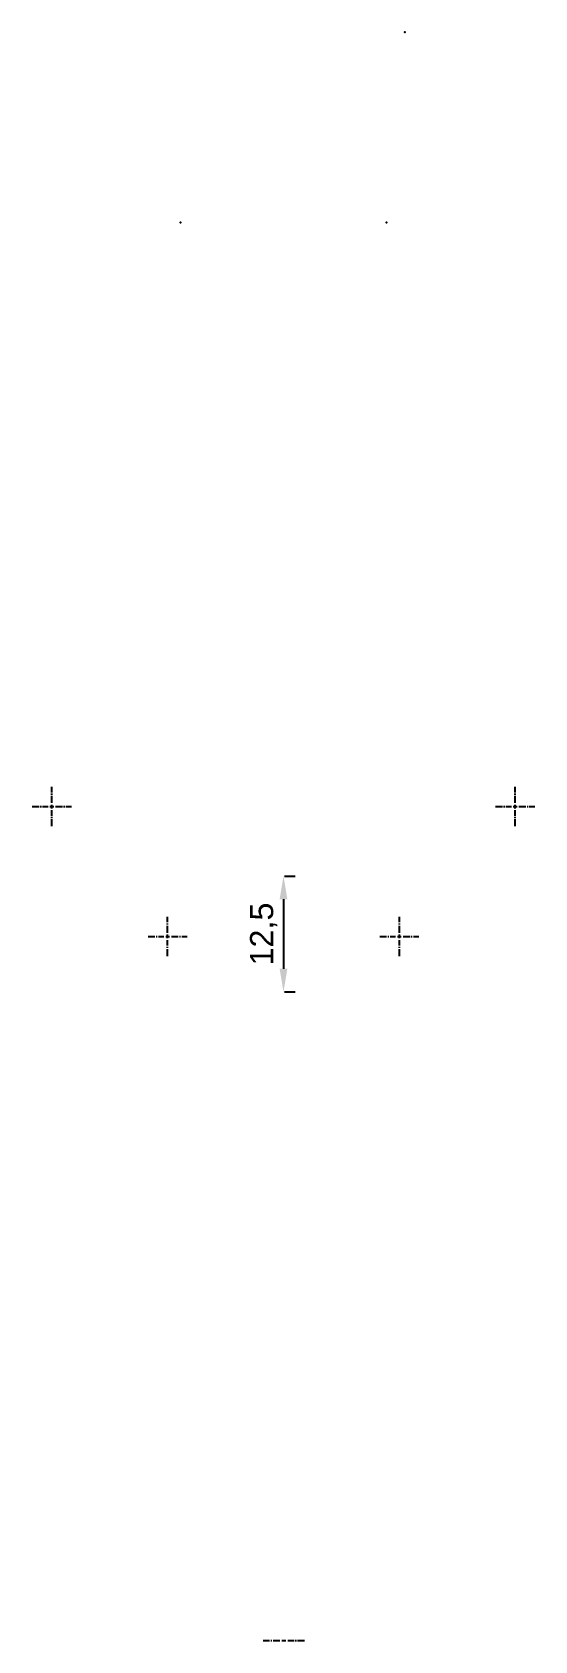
# Model space of a CAD drawing. Header units: millimetres. Extents: x -27 to 27, y -15 to 159.
import ezdxf

# ---------------------------------------------------------------- set-up
doc = ezdxf.new("R2010")
doc.units = ezdxf.units.MM
doc.linetypes.add('CENTER2', pattern=[1.125, 0.75, -0.125, 0.125, -0.125])
doc.layers.add('VPORTS', color=7, linetype='Continuous')
doc.styles.get("Standard").update_dxf_attribs({"font": 'Arial.ttf'})
doc.dimstyles.new('ISO-25', dxfattribs={"dimtxt": 2.5, "dimasz": 2.5, "dimexe": 1.25, "dimexo": 0.625, "dimtad": 1, "dimtxsty": 'Standard', "dimcen": 2.5, "dimadec": 0, "dimazin": 0, "dimtfac": 1, "dimtmove": 0, "dimatfit": 3, "dimfxl": 1, "dimarcsym": 0})

# ---------------------------------------------------------------- blocks, each defined once
blk = doc.blocks.new('*D18')
at = {"layer": 'Defpoints', "color": 0, "transparency": 16777216}
for p in [(-0.5, 67.5), (-0.5, 55), (0, 55)]:
    blk.add_point(p, dxfattribs=at)
at = {"layer": 'VPORTS', "color": 0, "lineweight": -2, "transparency": 16777216}
for p, q in [((0.12, 67.5), (1.25, 67.5)), ((0, 65), (0, 57.5)), ((0.12, 55), (1.25, 55))]:
    blk.add_line(p, q, dxfattribs=at)
at = {"layer": 'VPORTS', "color": 0, "transparency": 16777216}
for points in [[(-0.42, 65), (0.42, 65), (0, 67.5)], [(-0.42, 57.5), (0.42, 57.5), (0, 55)]]:
    blk.add_solid(points, dxfattribs=at)
at = {"layer": 'VPORTS', "color": 0, "transparency": 16777216, "insert": (-2.13, 61.25), "char_height": 2.5, "attachment_point": 5, "rotation": 90}
blk.add_mtext('12,5', dxfattribs=at)
blk = doc.blocks.new('*U39')
at = {"layer": 'VPORTS', "color": 0, "linetype": 'CENTER2', "transparency": 16777216}
for p, q in [((0, 0.4), (0, 2.12)), ((-2.12, 0), (-0.4, 0)), ((0.4, 0), (2.12, 0)), ((0, -2.12), (0, -0.4))]:
    blk.add_line(p, q, dxfattribs=at)
at = {"layer": 'VPORTS', "color": 0, "linetype": 'Continuous', "transparency": 16777216}
for p, q in [((-0.2, 0), (0.2, 0)), ((0, -0.2), (0, 0.2))]:
    blk.add_line(p, q, dxfattribs=at)
blk = doc.blocks.new('*U40')
at = {"layer": 'VPORTS', "color": 0, "linetype": 'CENTER2', "transparency": 16777216}
for p, q in [((0, 0.4), (0, 2.12)), ((-2.12, 0), (-0.4, 0)), ((0.4, 0), (2.12, 0)), ((0, -2.12), (0, -0.4))]:
    blk.add_line(p, q, dxfattribs=at)
at = {"layer": 'VPORTS', "color": 0, "linetype": 'Continuous', "transparency": 16777216}
for p, q in [((-0.2, 0), (0.2, 0)), ((0, -0.2), (0, 0.2))]:
    blk.add_line(p, q, dxfattribs=at)
blk = doc.blocks.new('*U41')
at = {"layer": 'VPORTS', "color": 0, "linetype": 'CENTER2', "transparency": 16777216}
for p, q in [((0, 0.4), (0, 2.12)), ((-2.12, 0), (-0.4, 0)), ((0.4, 0), (2.12, 0)), ((0, -2.12), (0, -0.4))]:
    blk.add_line(p, q, dxfattribs=at)
at = {"layer": 'VPORTS', "color": 0, "linetype": 'Continuous', "transparency": 16777216}
for p, q in [((-0.2, 0), (0.2, 0)), ((0, -0.2), (0, 0.2))]:
    blk.add_line(p, q, dxfattribs=at)
blk = doc.blocks.new('*U42')
at = {"layer": 'VPORTS', "color": 0, "linetype": 'CENTER2', "transparency": 16777216}
for p, q in [((0, 0.4), (0, 2.12)), ((-2.12, 0), (-0.4, 0)), ((0.4, 0), (2.12, 0)), ((0, -2.12), (0, -0.4))]:
    blk.add_line(p, q, dxfattribs=at)
at = {"layer": 'VPORTS', "color": 0, "linetype": 'Continuous', "transparency": 16777216}
for p, q in [((-0.2, 0), (0.2, 0)), ((0, -0.2), (0, 0.2))]:
    blk.add_line(p, q, dxfattribs=at)
blk = doc.blocks.new('*U44')
at = {"layer": 'VPORTS', "color": 0, "linetype": 'CENTER2', "transparency": 16777216}
for p, q in [((0, 0.42), (0, 2.22)), ((-2.22, 0), (-0.42, 0)), ((0.42, 0), (2.22, 0)), ((0, -2.22), (0, -0.42))]:
    blk.add_line(p, q, dxfattribs=at)
at = {"layer": 'VPORTS', "color": 0, "linetype": 'Continuous', "transparency": 16777216}
for p, q in [((-0.21, 0), (0.21, 0)), ((0, -0.21), (0, 0.21))]:
    blk.add_line(p, q, dxfattribs=at)

msp = doc.modelspace()

# ---------------------------------------------------------------- linework, layer by layer
at = {"layer": 'VPORTS'}
for p in [(13.1, 158.55), (-11.1, 138), (11.1, 138)]:
    msp.add_point(p, dxfattribs=at)

# ---------------------------------------------------------------- block references
at = {"layer": 'VPORTS', "linetype": 'CENTER2'}
for name, p in [('*U39', (-25, 75, 4.75)), ('*U42', (25, 75, 4.75)), ('*U40', (-12.5, 61, 4.75)), ('*U41', (12.5, 61, 4.75))]:
    msp.add_blockref(name, p, dxfattribs=at)
at = {"layer": 'VPORTS', "linetype": 'CENTER2', "extrusion": (0, 1, 0)}
msp.add_blockref('*U44', (-0.042, -0.378, -15), dxfattribs=at)

# ---------------------------------------------------------------- dimensions: what is measured, and where the dimension line sits
at = {"layer": 'VPORTS'}
dim = msp.add_linear_dim(base=(0, 55), p1=(-0.5, 67.5), p2=(-0.5, 55), angle=90, dimstyle='ISO-25', dxfattribs=at)
dim.commit()
dim.dimension.update_dxf_attribs({"geometry": '*D18', "text_midpoint": (-2.131, 61.25)})

doc.saveas('drawing.dxf')
